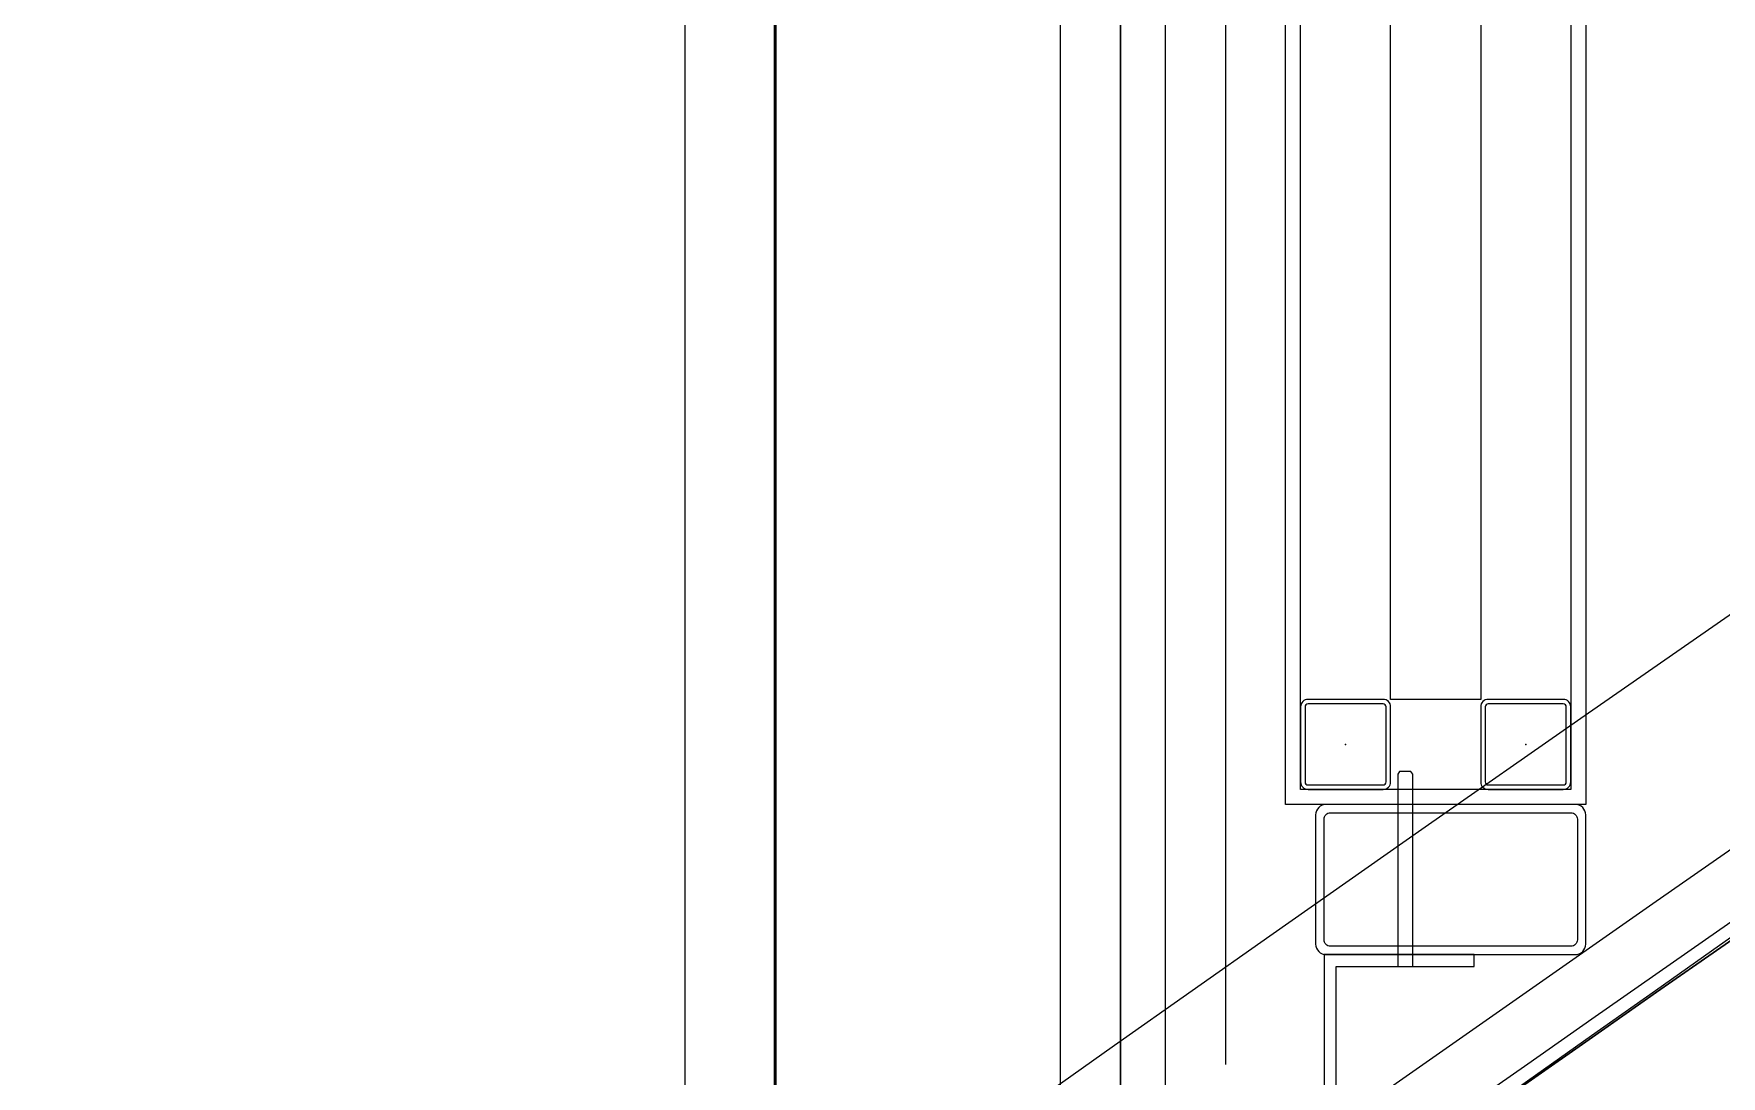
# Model space of a CAD drawing. Extents: x -2749 to 23780, y -1311 to 8245.
# Drawn here: x 7024.1 to 7136.5, y 870.8 to 940.2 of the extents above; entities that cross this region are included whole.
import ezdxf

# ---------------------------------------------------------------- set-up
doc = ezdxf.new("R2010")
doc.units = 0
doc.header["$MEASUREMENT"] = 0
doc.linetypes.add('DOT2', pattern=[0.125, 0, -0.125])
doc.linetypes.add('HIDDEN', pattern=[0.375, 0.25, -0.125])
doc.layers.get('0').update_dxf_attribs({"color": 9, "lineweight": 9})
for name, color, linetype, lineweight in [('06C', 9, 'Continuous', 9), ('06D', 9, 'Continuous', 9), ('10', 9, 'Continuous', 9), ('11', 9, 'Continuous', 9), ('20', 9, 'DOT2', 9), ('33', 9, 'BATTING', 9), ('40', 9, 'Continuous', 9), ('40B', 9, 'Continuous', 9)]:
    doc.layers.add(name, color=color, linetype=linetype, lineweight=lineweight)
doc.linetypes.add('BATTING', pattern='A,0.0001,-0.1,[134,ltypeshp.shx,S=0.1,R=0,X=-0.1,Y=0],-0.2,[134,ltypeshp.shx,S=0.1,R=180,X=0.1,Y=0],-0.1', length=0.4001)

# ---------------------------------------------------------------- blocks, each defined once
blk = doc.blocks.new('prf-60x60')
for points in [[(-2.5, -6), (2.5, -6, 0.414214), (3, -5.5), (3, -0.5, 0.414214), (2.5, 0), (-2.5, 0, 0.414214), (-3, -0.5), (-3, -5.5, 0.414214)], [(-2.5, -5.7), (2.5, -5.7, 0.414214), (2.7, -5.5), (2.7, -0.5, 0.414214), (2.5, -0.3), (-2.5, -0.3, 0.414214), (-2.7, -0.5), (-2.7, -5.5, 0.414214)]]:
    blk.add_lwpolyline(points, format="xyb", close=True)
at = {"color": 252}
blk.add_point((0, -3), dxfattribs=at)
blk = doc.blocks.new('1.KAT PLANI')
at = {"layer": '06C'}
blk.add_lwpolyline([(7067.5, 861.68), (7067.5, 861.68), (7067.5, 2865), (10767.5, 2865), (10767.49, 1989.75)], dxfattribs=at)
at = {"layer": '06D'}
for points in [[(7098.17, 861.98), (7092.5, 861.98), (7092.5, 1450)], [(7099.5, 869.98), (7099.5, 1450)]]:
    blk.add_lwpolyline(points, dxfattribs=at)
blk.add_lwpolyline([(7114.5, 1443), (7120.5, 1443), (7120.5, 895.86), (7114.5, 895.86)], close=True, dxfattribs=at)
blk.add_lwpolyline([(7110.87, 867.48, -0.026656), (7669.43, 1217.59), (7645.2, 1261.33, 0.024327), (7129.77, 941.6, 0.024327)], format="xyb", dxfattribs=at)
at = {"layer": '10'}
for points, const_width in [([(7073.5, 861.68), (7073.5, 2859), (10761.5, 2859), (10761.5, 1989.75)], 0.2), ([(7096.5, 861.98), (7096.5, 1456.63)], 0.1)]:
    blk.add_lwpolyline(points, dxfattribs=dict(at, const_width=const_width))
blk.add_lwpolyline([(7115.97, 878.06), (7115.97, 890.88), (7115.84, 891.06), (7115.09, 891.06), (7114.97, 890.88), (7114.97, 878.06)], dxfattribs=at)
for points in [[(7109.5, 888.16), (7109.5, 879.56, 0.412203), (7110.2, 878.86), (7126.8, 878.86, 0.414214), (7127.5, 879.56), (7127.5, 888.16, 0.414214), (7126.8, 888.86), (7110.2, 888.86, 0.414214), (7109.5, 888.16), (7109.5, 879.56)], [(7110.06, 879.84), (7110.06, 887.88, -0.414214), (7110.48, 888.3), (7126.52, 888.3, -0.414214), (7126.94, 887.88), (7126.94, 879.84, -0.414214), (7126.52, 879.42), (7110.48, 879.42, -0.414214), (7110.06, 879.84, -1)]]:
    blk.add_lwpolyline(points, format="xyb", dxfattribs=at)
blk.add_lwpolyline([(7120.07, 878.86), (7110.07, 878.86), (7110.07, 861.38), (7110.87, 861.38), (7110.87, 878.06), (7110.87, 878.06), (7120.07, 878.06)], close=True, dxfattribs=at)
at = {"layer": '11'}
for points in [[(7107.5, 1450), (7127.5, 1450), (7127.5, 888.86), (7107.5, 888.86)], [(7108.5, 1449), (7126.5, 1449), (7126.5, 889.86), (7108.5, 889.86)]]:
    blk.add_lwpolyline(points, close=True, dxfattribs=at)
blk.add_lwpolyline([(7129.5, 946.27, -0.02439), (7646.76, 1266.77), (7674.86, 1216.03, 0.026932), (7110.87, 862.59), (7110.87, 861.37, -0.027001), (7676.22, 1215.64), (7647.15, 1268.13, 0.024402), (7129.5, 947.48)], format="xyb", dxfattribs=at)
at = {"layer": '33', "ltscale": 0.4}
blk.add_lwpolyline([(7103.47, 1450), (7103.5, 871.53), (7103.5, 871.53)], dxfattribs=at)
at = {"layer": '40'}
blk.add_lwpolyline([(7024.09, 821.21, -0.130719), (9996.87, 1970.74, -0.130719)], format="xyb", dxfattribs=at)
for points in [[(9868.11, 347), (9774.93, 347), (9765.28, 328.25), (9765.28, 326.05), (7108.55, 326.05), (7108.55, 704.15), (7109.42, 704.15, -0.030791), (7737.75, 1104.54), (7703.07, 1167.17, -0.099521), (10004.84, 1897.89), (10012.63, 1826.73, -0.029535), (10726.45, 1862.43), (10726.45, 1862.43), (10726.45, 907.25), (10705.5, 907.25), (10705.5, 825.97, 0.264688)], [(7109.42, 704.15, -0.030791), (7737.75, 1104.54), (7676.22, 1215.64, 0.027001), (7110.87, 861.37), (7109.42, 861.38)]]:
    blk.add_lwpolyline(points, format="xyb", close=True, dxfattribs=at)
at = {"layer": '40B'}
for points in [[(7107.5, 770.11, -0.130102), (10006.37, 1883.89), (9994.68, 1990.76, -0.029312), (10727.44, 2027.57), (10727.5, 916.43, 0.271408), (9762.5, 325), (7107.5, 325)], [(10004.84, 1897.89), (10012.63, 1826.73, -0.029535), (10726.45, 1862.43), (10730.2, 1862.43), (10730.2, 907.23), (10727.5, 907.23), (10727.5, 826.02), (10705.5, 825.97, 0.264688), (9868.11, 347), (9868.11, 325), (7104.8, 325), (7104.8, 861.38), (7110.87, 861.37, -0.029998), (7676.22, 1215.64), (7703.07, 1167.17, -0.099521)]]:
    blk.add_lwpolyline(points, format="xyb", close=True, dxfattribs=at)
at = {"layer": '10'}
for p in [(7111.5, 895.86), (7123.5, 895.86)]:
    blk.add_blockref('prf-60x60', p, dxfattribs=at)

msp = doc.modelspace()

# ---------------------------------------------------------------- linework, layer by layer
at = {"layer": '06C'}
msp.add_lwpolyline([(7676.22, 1215.64), (7737.75, 1104.54, 0.030791), (7109.42, 704.15), (7109.42, 847.7)], format="xyb", dxfattribs=at)
at = {"layer": '20', "linetype": 'HIDDEN'}
msp.add_lwpolyline([(7109.42, 775.36, -0.029077), (7709.78, 1155.04)], format="xyb", dxfattribs=at)

# ---------------------------------------------------------------- block references
at = {"layer": '06D'}
msp.add_blockref('1.KAT PLANI', (0, 0), dxfattribs=at)

doc.saveas('drawing.dxf')
